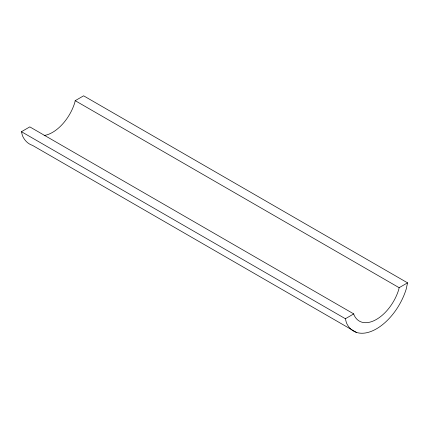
<?xml version="1.0" encoding="UTF-8"?>
<svg xmlns="http://www.w3.org/2000/svg" width="429" height="429" viewBox="0 0 429 429"><rect width="100%" height="100%" fill="white"/><g stroke="black" fill="none" stroke-linecap="round" stroke-linejoin="round"><path stroke-width="0.64" d="M407.55 282.84L399.136 287.698L398.718 289.645A34.261 19.782 -60 0 1 376.131 319.594A34.261 19.782 -60 0 1 353.957 314.773L353.737 313.905L29.805 126.882L21.45 131.708L345.383 318.726L346.369 322.646A45.812 26.448 -60 0 0 376.019 329.091A45.812 26.448 -60 0 0 406.22 289.044L407.55 282.84L83.617 95.817L75.198 100.676L74.78 102.622A34.261 19.782 -60 0 1 44.123 135.5M345.383 318.726L353.737 313.905M75.198 100.676L399.136 287.698M356.392 332.378L32.459 145.356A45.812 26.448 -60 0 1 22.431 135.623L21.45 131.708"/></g></svg>
